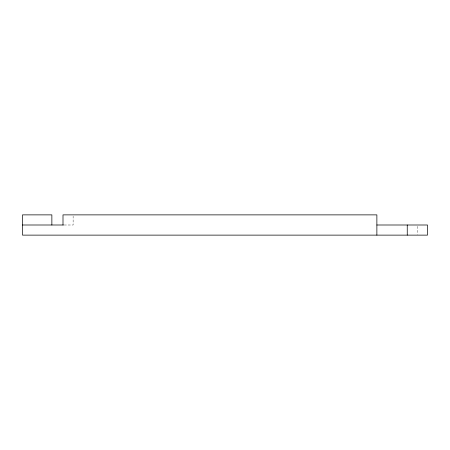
<?xml version="1.0" encoding="UTF-8"?>
<svg xmlns="http://www.w3.org/2000/svg" width="450" height="450" viewBox="0 0 450 450"><rect width="100%" height="100%" fill="white"/><g stroke="black" fill="none" stroke-linecap="round" stroke-linejoin="round"><path stroke-width="0.34" stroke-dasharray="2.25 1.69" d="M64.209 225L73.125 225L73.125 216.225M417.375 226.35L417.375 234.45"/><path stroke-width="0.67" d="M22.5 225L63.523 225M376.875 225L427.5 225L427.5 235.125L22.5 235.125L22.5 214.875L51.863 214.875L51.863 225M407.25 225L407.25 235.125M376.875 235.125L376.875 214.875L63 214.875L63 225"/></g></svg>
